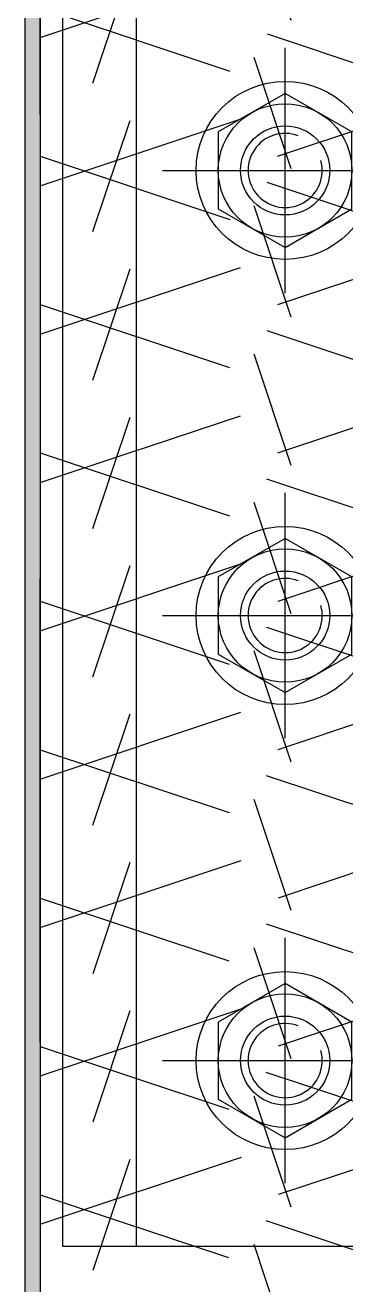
# Model space of a CAD drawing. Header units: millimetres. Extents: x 12351878 to 12381578, y 696206 to 738256.
# Drawn here: x 12356894.5 to 12356937.7, y 703648.3 to 703818.1 of the extents above; entities that cross this region are included whole.
import ezdxf

# ---------------------------------------------------------------- set-up
doc = ezdxf.new("R2010")
doc.units = ezdxf.units.MM
doc.header["$LTSCALE"] = 1000
doc.linetypes.add('CENTER', pattern=[50.800000000000004, 31.75, -6.35, 6.35, -6.35])
doc.linetypes.add('HIDDEN', pattern=[0.125, 0.0625, -0.0625])
for name, color, linetype in [('ALUM', 1, 'Continuous'), ('DIM', 7, 'Continuous'), ('EXTRUSION2', 133, 'Continuous'), ('FASTENER', 191, 'Continuous'), ('GRID', 8, 'CENTER'), ('INSUL', 8, 'HIDDEN'), ('SYMBOL', 7, 'Continuous'), ('铝板断面填充', 14, 'Continuous')]:
    doc.layers.add(name, color=color, linetype=linetype)

# ---------------------------------------------------------------- blocks, each defined once
blk = doc.blocks.new('*U58')
at = {"layer": 'INSUL'}
h = blk.add_hatch(dxfattribs=at)
h.set_pattern_fill('钻石形', color=256, scale=2.5, style=0, pattern_type=2)
h.set_pattern_definition([(161.57, (-395.0000132869318, 4.500000000016248), (-20.00140612595636, -0.0017275865377142), [-142.3, 15.8]), (18.43, (-400.0000132869318, 4.500000000016248), (-20.00140612595636, 0.0017275865377164), [-142.3, 15.8]), (108.43, (-395.0000132869318, 4.500000000016248), (9.996384096633898, -50.00437910815975), [47.42499999999998, -110.675]), (71.57, (-400.0000132869318, 4.500000000016248), (9.996384096633903, 50.00437910815975), [47.42499999999999, -110.675])])
h.paths.add_polyline_path([(-397.5000132869318, 2.000000000016249), (0, 2.000000000014551), (0, 52.00000000001454), (-397.5000132869318, 52.00000000001624)])
at = {"layer": 'ALUM', "linetype": 'ByBlock'}
blk.add_lwpolyline([(-397.5000132869318, -1.285417876300065e-11), (-5, -1.45519e-11), (-1, 10), (-1, 30), (-3, 30), (-3, 10.3851648071286), (-6.35406592284562, 1.999999999985448), (-397.5000132869318, 1.999999999987146)], dxfattribs=at)
at = {"layer": 'INSUL'}
blk.add_lwpolyline([(-397.5000132869318, 2.000000000016249), (0, 2.000000000014551), (0, 52.00000000001454), (-397.5000132869318, 52.00000000001624)], close=True, dxfattribs=at)
blk = doc.blocks.new('M12.1')
at = {"color": 0, "linetype": 'ByBlock'}
blk.add_lwpolyline([(-5.196152422706632, 9), (-10.39230484541326, 0), (-5.196152422706632, -9), (5.196152422706632, -9), (10.39230484541326, 0), (5.196152422706632, 9)], close=True, dxfattribs=at)
for radius in [12, 9, 6]:
    blk.add_circle((0, 0), radius, dxfattribs=at)
at = {"color": 0, "linetype": 'HIDDEN'}
blk.add_arc((0, 0), 5, 159.3075460409474, 105.8058958902969, dxfattribs=at)
blk = doc.blocks.new('20221207-AZM03')
at = {"layer": 'EXTRUSION2'}
blk.add_line((-175.0000066503708, -80.00297596374003), (-175.0000066503708, 90.00000677529897), dxfattribs=at)
blk.add_lwpolyline([(-125.0140091272988, 124.9999999999782), (-125.0140091272988, 90.00000677529897), (-185.0000066503708, 90.00000677529897), (-185.0000066503708, -80.00297596374003), (-65.00000665045809, -80.00000000000728), (-65.0000066505163, 124.9999999999782)], close=True, dxfattribs=at)
at = {"layer": 'GRID'}
for p, q in [((-155.0000066503853, 48.4707083961257), (-155.0000066503708, 81.52930515441403)), ((-171.5293050295295, 65.00000677526987), (-138.4707082712412, 65.00000677526987)), ((-155.0000066503853, -11.53078297336469), (-155.0000066503708, 21.52781378492364)), ((-171.5293050295295, 4.998515405779472), (-138.4707082712412, 4.998515405779472)), ((-155.0000066503853, -71.53227434285509), (-155.0000066503708, -38.47367758456676)), ((-171.5293050295295, -55.00297596371092), (-138.4707082712412, -55.00297596371092))]:
    blk.add_line(p, q, dxfattribs=at)
at = {"layer": 'FASTENER', "rotation": 270}
for p in [(-155.0000066503708, 65.00000677526987), (-155.0000066503708, 4.998515405779472), (-155.0000066503708, -55.00297596371092)]:
    blk.add_blockref('M12.1', p, dxfattribs=at)
blk = doc.blocks.new('apqs02')
at = {"layer": '铝板断面填充', "linetype": 'ByBlock'}
blk.add_hatch(color=256, dxfattribs=at).paths.add_polyline_path([(3327.000028286129, 2654.571663008071), (3307.000037217513, 2654.571663008071), (3297.000037217513, 2650.571663008071), (3297.000037217513, 2258.071649721125), (3299.000037217513, 2258.071649721125), (3299.000037217513, 2649.217597085168), (3307.385202024132, 2652.571663008071), (3327.000037217513, 2652.571663008071)])
at = {"linetype": 'ByBlock'}
blk.add_blockref('20221207-AZM03', (3487.000142719597, 2560.571668165387), dxfattribs=at)
at = {"layer": 'DIM', "xscale": -1, "rotation": 270}
blk.add_blockref('*U58', (3297.000037217513, 2655.571663008071, -6.694355303533301e-08), dxfattribs=at)

msp = doc.modelspace()

# ---------------------------------------------------------------- block references
at = {"layer": 'SYMBOL'}
msp.add_blockref('apqs02', (12353597.50000522, 701172.9283430666), dxfattribs=at)

doc.saveas('drawing.dxf')
